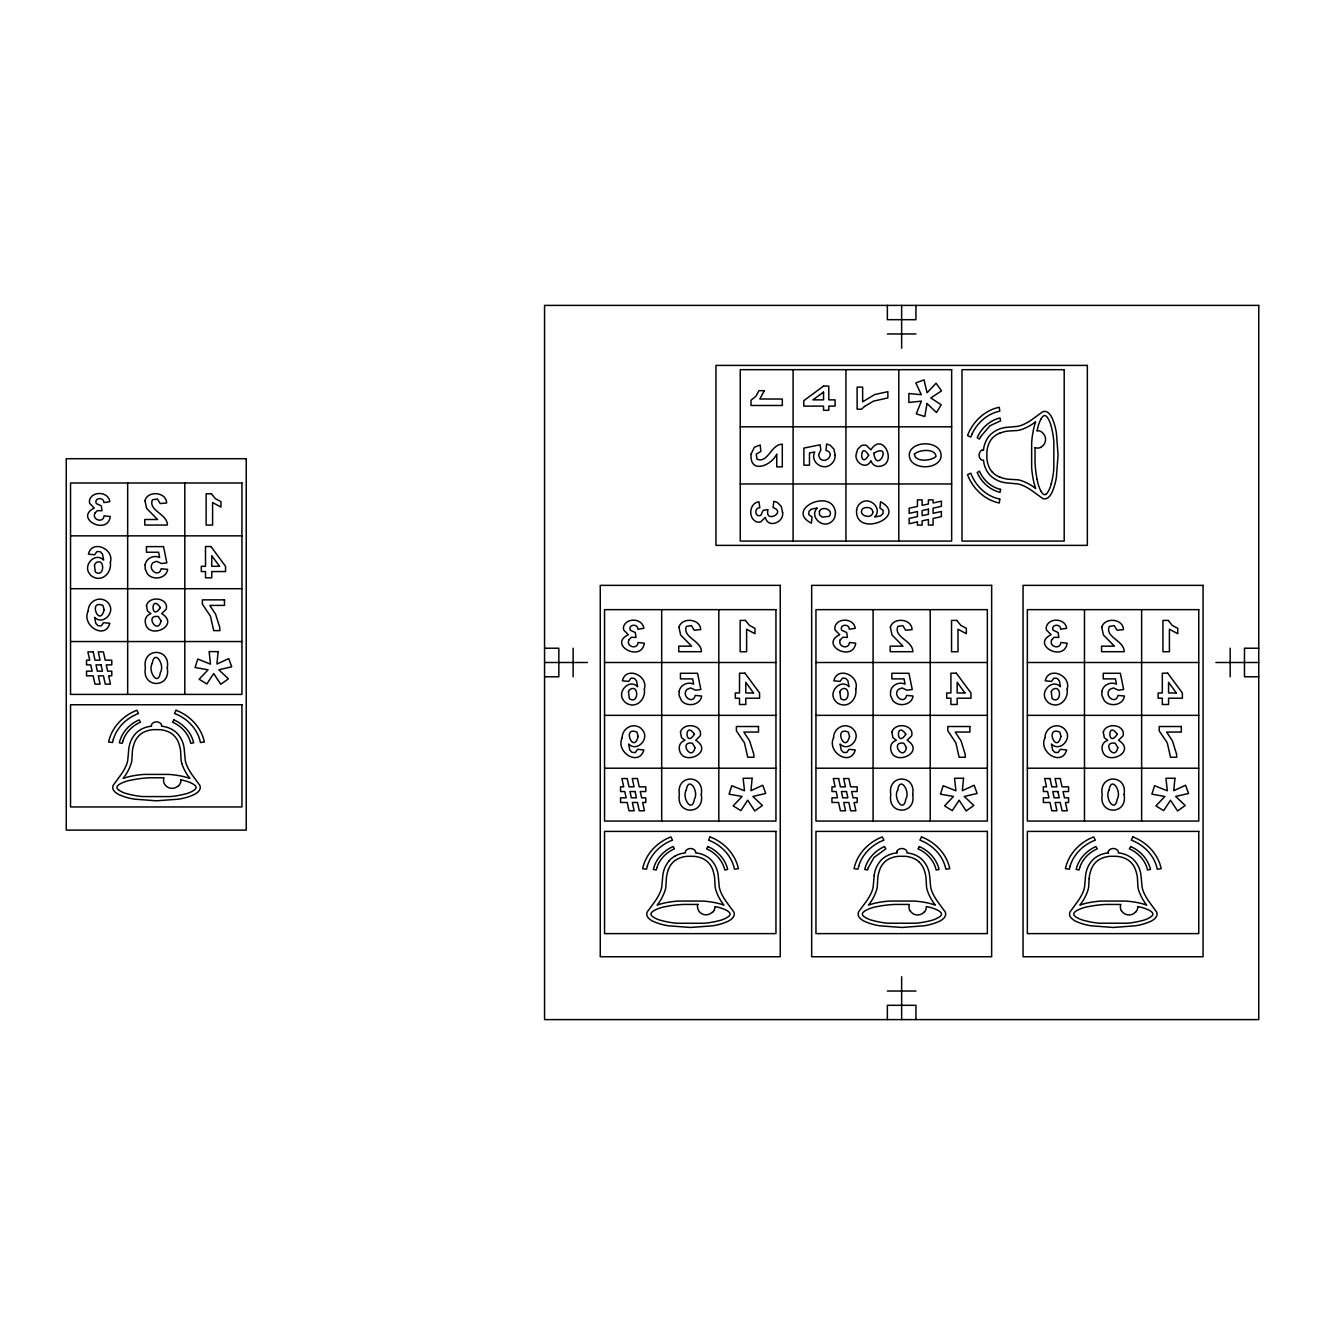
<?xml version="1.0" encoding="UTF-8"?>
<svg xmlns="http://www.w3.org/2000/svg" width="1325" height="1325" viewBox="0 0 1325 1325"><rect width="100%" height="100%" fill="white"/><g stroke="black" fill="none" stroke-linecap="round" stroke-linejoin="round"><path stroke-width="1.5" d="M1035.057 447.618L1035.04 462.011A113.685 113.685 0 0 0 1037.111 479.484M874.202 875.56L873.274 885.663A16.596 16.596 0 0 1 872.645 889.174A29.63 29.63 0 0 1 870.674 894.143A57.803 57.803 0 0 1 866.285 901.464L859.743 910.242M859.229 910.871L858.55 912.08A5.333 5.333 0 0 0 858.55 916.088L859.677 917.844A15.751 15.751 0 0 0 865.059 921.587A58.482 58.482 0 0 0 879.916 925.827L901.911 927.467L923.889 925.794A58.482 58.482 0 0 0 938.746 921.587A15.751 15.751 0 0 0 944.162 917.861L945.272 916.088A5.333 5.333 0 0 0 945.272 912.08L937.52 901.464A57.803 57.803 0 0 1 933.131 894.143A29.63 29.63 0 0 1 931.177 889.174A16.596 16.596 0 0 1 930.548 885.663L929.62 875.56A27.013 27.013 0 0 0 923.575 861.151A20.09 20.09 0 0 0 917.397 856.132A24.893 24.893 0 0 0 906.963 852.903A5.002 5.002 0 0 0 906.88 851.478A1.838 1.838 0 0 0 906.532 850.716L906.466 850.617A4.902 4.902 0 0 0 904.66 849.192A5.333 5.333 0 0 0 901.911 848.547A5.333 5.333 0 0 0 899.145 849.192A4.902 4.902 0 0 0 897.34 850.617A1.838 1.838 0 0 0 896.926 851.478M1006.155 427.428L1016.258 426.484A16.596 16.596 0 0 0 1019.77 425.855A29.63 29.63 0 0 0 1024.738 423.901A57.803 57.803 0 0 0 1032.059 419.512L1042.676 411.777A5.333 5.333 0 0 1 1046.684 411.76L1048.439 412.887A15.751 15.751 0 0 1 1052.199 418.286A58.482 58.482 0 0 1 1056.423 433.142L1058.062 455.121L1056.389 477.116A58.482 58.482 0 0 1 1052.182 491.973A15.751 15.751 0 0 1 1048.456 497.372L1046.684 498.482A5.333 5.333 0 0 1 1042.676 498.498L1032.059 490.747A57.803 57.803 0 0 0 1024.738 486.358A29.63 29.63 0 0 0 1019.77 484.403A16.596 16.596 0 0 0 1016.258 483.774L1006.155 482.83A27.013 27.013 0 0 1 991.746 476.801A20.09 20.09 0 0 1 986.727 470.607A24.893 24.893 0 0 1 983.498 460.172A5.002 5.002 0 0 1 982.073 460.106A1.838 1.838 0 0 1 981.312 459.758L981.212 459.692A4.902 4.902 0 0 1 979.788 457.887A5.333 5.333 0 0 1 979.142 455.138A5.333 5.333 0 0 1 979.788 452.372A4.902 4.902 0 0 1 981.212 450.566L981.312 450.5A1.838 1.838 0 0 1 982.073 450.152M887.369 333.966L915.939 333.966M740.244 426.816L951.648 426.816M740.244 483.956L951.648 483.956M70.54 535.847L241.945 535.847M70.54 588.697L241.945 588.697M70.54 641.548L241.945 641.548M544.558 648.223L558.835 648.223L558.835 676.777L544.558 676.777M1258.75 648.223L1244.473 648.223L1244.473 676.777L1258.75 676.777M544.558 662.5L587.406 662.5M604.548 662.5L775.953 662.5M815.952 662.5L987.357 662.5M1027.355 662.5L1198.761 662.5M1215.903 662.5L1258.75 662.5M604.548 715.351L775.953 715.351M815.952 715.351L987.357 715.351M1027.355 715.351L1198.761 715.351M604.548 768.202L775.953 768.202M815.952 768.202L987.357 768.202M1027.355 768.202L1198.761 768.202M887.369 991.034L915.939 991.034M698.027 904.462L683.617 904.428A113.685 113.685 0 0 0 666.144 906.515A38.094 38.094 0 0 0 654.616 910.242A12.207 12.207 0 0 0 652.115 911.997A4.671 4.671 0 0 0 651.237 913.041A2.153 2.153 0 0 0 651.353 915.31A5.896 5.896 0 0 0 652.96 916.85A26.815 26.815 0 0 0 661.904 920.643A90.199 90.199 0 0 0 676.86 923.26L704.155 923.26A90.199 90.199 0 0 0 719.111 920.66A26.815 26.815 0 0 0 728.071 916.867A5.896 5.896 0 0 0 729.661 915.293A2.153 2.153 0 0 0 729.777 913.041A4.671 4.671 0 0 0 728.899 911.997A12.207 12.207 0 0 0 726.382 910.258A38.094 38.094 0 0 0 714.854 906.598A6.078 6.078 0 0 1 714.357 909.828M1230.18 648.223L1230.18 676.777M1141.62 609.649L1141.62 821.053M1084.479 609.649L1084.479 821.053M930.216 609.649L930.216 821.053M915.939 305.396L915.939 319.689L887.369 319.689L887.369 305.396M915.939 1019.604L915.939 1005.311L887.369 1005.311L887.369 1019.604M901.646 305.396L901.646 348.26M901.646 976.74L901.646 1019.604M898.797 369.675L898.797 541.08M873.092 609.649L873.092 821.053M845.946 369.675L845.946 541.08M793.095 369.675L793.095 541.08M718.812 609.649L718.812 821.053M661.688 609.649L661.688 821.053M573.129 648.223L573.129 676.777M184.804 482.996L184.804 694.399M127.664 482.996L127.664 694.399M118.935 790.197A5.896 5.896 0 0 1 117.329 788.64A2.153 2.153 0 0 1 117.329 786.189A4.836 4.836 0 0 1 118.107 785.344A12.207 12.207 0 0 1 120.608 783.605A38.094 38.094 0 0 1 132.152 779.945A113.685 113.685 0 0 1 149.609 777.775L164.002 777.808A7.486 7.486 0 0 0 164.499 784.019A8.811 8.811 0 0 0 178.378 785.775M118.935 790.213A26.815 26.815 0 0 0 127.896 793.99A89.504 89.504 0 0 0 142.338 796.557L170.147 796.607A90.199 90.199 0 0 0 185.103 794.006A26.815 26.815 0 0 0 194.046 790.213A5.896 5.896 0 0 0 195.653 788.64A2.153 2.153 0 0 0 195.769 786.388A4.671 4.671 0 0 0 194.891 785.344A12.207 12.207 0 0 0 192.373 783.605A38.094 38.094 0 0 0 180.846 779.945M171.985 729.446A24.893 24.893 0 0 0 161.534 726.233A5.002 5.002 0 0 0 161.468 724.825A1.838 1.838 0 0 0 161.12 724.063A4.902 4.902 0 0 0 159.248 722.539A5.333 5.333 0 0 0 156.499 721.893A5.333 5.333 0 0 0 153.733 722.539A4.902 4.902 0 0 0 151.928 723.963A1.838 1.838 0 0 0 151.514 724.825A5.002 5.002 0 0 0 151.447 726.216M171.968 729.479A20.09 20.09 0 0 1 178.196 734.464A27.013 27.013 0 0 1 184.225 748.907L185.136 759.01A16.596 16.596 0 0 0 185.765 762.521A29.63 29.63 0 0 0 187.719 767.49A57.803 57.803 0 0 0 192.108 774.81L199.86 785.427A5.333 5.333 0 0 1 199.86 789.435L198.733 791.191A15.751 15.751 0 0 1 193.334 794.934A58.482 58.482 0 0 1 178.478 799.174L156.499 800.813L134.504 799.141A58.482 58.482 0 0 1 119.647 794.934A15.751 15.751 0 0 1 114.248 791.207L113.138 789.435A5.333 5.333 0 0 1 113.138 785.427L120.873 774.81A57.803 57.803 0 0 0 125.262 767.49A29.63 29.63 0 0 0 127.233 762.521A16.596 16.596 0 0 0 127.863 759.01L128.79 748.907A27.013 27.013 0 0 1 134.819 734.497A20.09 20.09 0 0 1 141.013 729.479M181.873 763.647A47.369 47.369 0 0 0 189.906 778.421A66.051 66.051 0 0 0 178.279 775.539A67.873 67.873 0 0 0 173.691 774.877A61.447 61.447 0 0 0 168.424 774.413L144.558 774.413A61.447 61.447 0 0 0 139.307 774.877A67.873 67.873 0 0 0 134.703 775.539A66.051 66.051 0 0 0 123.092 778.438A47.369 47.369 0 0 0 131.109 763.647A17.722 17.722 0 0 0 131.97 758.314L132.334 752.037A23.85 23.85 0 0 1 132.997 747.532A48.064 48.064 0 0 1 134.405 742.828A19.627 19.627 0 0 1 139.489 735.143A17.391 17.391 0 0 1 143.845 732.145A27.51 27.51 0 0 1 148.152 730.572A23.502 23.502 0 0 1 153.7 729.644L159.282 729.644A23.502 23.502 0 0 1 164.847 730.555A28.156 28.156 0 0 1 168.523 731.864A17.391 17.391 0 0 1 173.509 735.127A19.627 19.627 0 0 1 178.61 742.812A48.064 48.064 0 0 1 180.001 747.532A23.85 23.85 0 0 1 180.647 752.037L181.012 758.314A17.722 17.722 0 0 0 181.889 763.647M140.997 729.446A24.893 24.893 0 0 1 151.447 726.233M178.461 785.874A9.258 9.258 0 0 0 180.349 783.174A6.078 6.078 0 0 0 180.863 779.862M1041.218 447.038A8.795 8.795 0 0 0 1042.775 432.993A9.325 9.325 0 0 0 1040.423 431.271A6.078 6.078 0 0 0 1037.111 430.774M1037.193 430.774A38.094 38.094 0 0 1 1040.837 419.23M982.073 450.285A5.002 5.002 0 0 1 983.481 450.218M1006.155 427.395A27.013 27.013 0 0 0 991.746 433.457A20.09 20.09 0 0 0 986.727 439.652A24.893 24.893 0 0 0 983.498 450.086M1051.238 483.724A26.815 26.815 0 0 1 1047.462 492.685A5.896 5.896 0 0 1 1045.905 494.291M1051.255 483.724A89.504 89.504 0 0 0 1053.806 469.282L1053.855 441.473A90.199 90.199 0 0 0 1051.255 426.517A26.815 26.815 0 0 0 1047.462 417.574A5.896 5.896 0 0 0 1045.905 415.967A2.153 2.153 0 0 0 1043.438 415.967A4.671 4.671 0 0 0 1042.593 416.746A12.207 12.207 0 0 0 1040.854 419.247M1045.905 494.291A2.153 2.153 0 0 1 1043.636 494.407A4.671 4.671 0 0 1 1042.593 493.513A12.207 12.207 0 0 1 1040.854 491.012M1040.837 491.028A38.094 38.094 0 0 1 1037.193 479.484M1041.268 447.121A7.486 7.486 0 0 1 1035.057 447.635M1000.06 433.01A19.627 19.627 0 0 0 992.392 438.128A17.391 17.391 0 0 0 989.129 443.097A28.156 28.156 0 0 0 987.821 446.773A23.502 23.502 0 0 0 986.893 452.338L986.893 457.92A23.502 23.502 0 0 0 987.804 463.485A27.51 27.51 0 0 0 989.113 467.162A17.391 17.391 0 0 0 992.375 472.147M1000.077 433.043A48.064 48.064 0 0 1 1004.781 431.635A23.85 23.85 0 0 1 1009.286 430.973L1015.563 430.608A17.722 17.722 0 0 0 1020.896 429.731A47.369 47.369 0 0 0 1035.67 421.714A66.051 66.051 0 0 0 1032.788 433.341A67.873 67.873 0 0 0 1032.125 437.929A61.447 61.447 0 0 0 1031.662 443.196L1031.662 467.062A61.447 61.447 0 0 0 1032.125 472.329A67.873 67.873 0 0 0 1032.788 476.917A66.051 66.051 0 0 0 1035.686 488.527A47.369 47.369 0 0 0 1020.896 480.511A17.722 17.722 0 0 0 1015.563 479.65L1009.286 479.286A23.85 23.85 0 0 1 1004.781 478.623A48.064 48.064 0 0 1 1000.077 477.215M1000.06 477.248A19.627 19.627 0 0 1 992.392 472.131M668.396 869.465A19.627 19.627 0 0 1 673.514 861.797A17.391 17.391 0 0 1 678.483 858.534A28.156 28.156 0 0 1 682.16 857.209A23.502 23.502 0 0 1 687.725 856.298L693.29 856.298A23.502 23.502 0 0 1 698.855 857.209A28.156 28.156 0 0 1 702.532 858.517A17.391 17.391 0 0 1 707.533 861.78A19.627 19.627 0 0 1 712.618 869.465A48.064 48.064 0 0 1 714.009 874.185A23.85 23.85 0 0 1 714.655 878.69L715.036 884.968A17.722 17.722 0 0 0 715.914 890.301A47.369 47.369 0 0 0 723.914 905.074A66.051 66.051 0 0 0 712.303 902.192A67.873 67.873 0 0 0 707.699 901.53A61.447 61.447 0 0 0 702.432 901.066L678.582 901.066A61.447 61.447 0 0 0 673.315 901.53A67.873 67.873 0 0 0 668.711 902.192A66.051 66.051 0 0 0 657.117 905.091A47.369 47.369 0 0 0 665.133 890.301A17.722 17.722 0 0 0 665.978 884.968L666.359 878.69A23.85 23.85 0 0 1 667.005 874.185A48.064 48.064 0 0 1 668.413 869.482M675.005 856.099A24.893 24.893 0 0 1 685.456 852.903A5.002 5.002 0 0 1 685.538 851.478A1.838 1.838 0 0 1 685.886 850.716L685.952 850.617A4.902 4.902 0 0 1 687.758 849.192A5.333 5.333 0 0 1 690.507 848.547A5.333 5.333 0 0 1 693.273 849.192A4.902 4.902 0 0 1 695.062 850.617L695.128 850.716A1.838 1.838 0 0 1 695.476 851.478A5.002 5.002 0 0 1 695.559 852.869A24.893 24.893 0 0 1 706.01 856.099A20.09 20.09 0 0 1 712.204 861.117A27.013 27.013 0 0 1 718.233 875.56L719.144 885.663A16.596 16.596 0 0 0 719.773 889.174A29.63 29.63 0 0 0 721.727 894.143A57.803 57.803 0 0 0 726.117 901.464L733.868 912.08A5.333 5.333 0 0 1 733.868 916.088L732.742 917.844A15.751 15.751 0 0 1 727.359 921.587A58.482 58.482 0 0 1 712.502 925.827L690.507 927.467L668.512 925.794A58.482 58.482 0 0 1 653.672 921.587A15.751 15.751 0 0 1 648.256 917.861L647.147 916.088A5.333 5.333 0 0 1 647.147 912.08L654.898 901.464A57.803 57.803 0 0 0 659.287 894.143A29.63 29.63 0 0 0 661.241 889.174A16.596 16.596 0 0 0 661.871 885.663L662.798 875.56A27.013 27.013 0 0 1 668.843 861.151M668.81 861.117A20.09 20.09 0 0 1 675.021 856.132M712.138 912.213A8.53 8.53 0 0 1 697.662 904.379M714.357 909.828A9.258 9.258 0 0 1 712.486 912.528M874.169 875.56A27.013 27.013 0 0 1 880.247 861.151A20.09 20.09 0 0 1 886.425 856.132A24.893 24.893 0 0 1 896.859 852.903M896.992 852.869A5.002 5.002 0 0 1 897.075 851.478M924.038 912.18A8.795 8.795 0 0 1 910.01 910.623M909.927 910.673A7.486 7.486 0 0 1 909.397 904.462L895.021 904.428A113.685 113.685 0 0 0 877.548 906.515A38.094 38.094 0 0 0 866.02 910.242A12.207 12.207 0 0 0 863.519 911.997A4.671 4.671 0 0 0 862.625 913.041A2.153 2.153 0 0 0 862.757 915.31A5.896 5.896 0 0 0 864.364 916.85A26.815 26.815 0 0 0 873.308 920.643A89.504 89.504 0 0 0 887.75 923.21L916.055 923.21A89.504 89.504 0 0 0 930.514 920.66A26.815 26.815 0 0 0 939.475 916.867A5.896 5.896 0 0 0 941.065 915.293A2.153 2.153 0 0 0 941.181 913.041A4.671 4.671 0 0 0 940.303 911.997A12.207 12.207 0 0 0 937.785 910.258A38.094 38.094 0 0 0 926.258 906.598A6.078 6.078 0 0 1 925.761 909.828A9.325 9.325 0 0 1 924.138 912.262M918.921 861.78A17.391 17.391 0 0 0 913.935 858.534A28.156 28.156 0 0 0 910.258 857.209A23.502 23.502 0 0 0 904.693 856.298L899.128 856.298A23.502 23.502 0 0 0 893.563 857.209A27.51 27.51 0 0 0 889.257 858.799A17.391 17.391 0 0 0 884.885 861.78A19.627 19.627 0 0 0 879.8 869.465A48.064 48.064 0 0 0 878.409 874.185A23.85 23.85 0 0 0 877.763 878.69L877.382 884.968A17.722 17.722 0 0 1 876.504 890.301A47.369 47.369 0 0 1 868.504 905.074A66.051 66.051 0 0 1 880.115 902.192A67.873 67.873 0 0 1 884.719 901.53A61.447 61.447 0 0 1 889.986 901.066L913.836 901.066A61.447 61.447 0 0 1 919.103 901.53A67.873 67.873 0 0 1 923.691 902.192A66.051 66.051 0 0 1 935.301 905.091A47.369 47.369 0 0 1 927.285 890.301A17.722 17.722 0 0 1 926.44 884.968L926.059 878.69A23.85 23.85 0 0 0 925.413 874.185A48.064 48.064 0 0 0 924.005 869.482A19.627 19.627 0 0 0 918.904 861.797M1135.442 912.18A8.795 8.795 0 0 1 1121.414 910.623M1121.314 910.673A7.486 7.486 0 0 1 1120.801 904.462L1106.425 904.428A113.685 113.685 0 0 0 1088.951 906.515A38.094 38.094 0 0 0 1077.424 910.242A12.207 12.207 0 0 0 1074.906 911.997A4.836 4.836 0 0 0 1074.161 912.842A2.153 2.153 0 0 0 1074.144 915.31A5.896 5.896 0 0 0 1075.751 916.85A26.815 26.815 0 0 0 1084.711 920.643A89.504 89.504 0 0 0 1099.154 923.21L1127.459 923.21A89.504 89.504 0 0 0 1141.918 920.66A26.815 26.815 0 0 0 1150.862 916.867A5.896 5.896 0 0 0 1152.468 915.293A2.153 2.153 0 0 0 1152.584 913.041A4.671 4.671 0 0 0 1151.707 911.997A12.207 12.207 0 0 0 1149.189 910.258A38.094 38.094 0 0 0 1137.662 906.598A6.078 6.078 0 0 1 1137.165 909.828A9.325 9.325 0 0 1 1135.525 912.262M1108.396 852.869A5.002 5.002 0 0 1 1108.462 851.478M1108.263 852.903A24.893 24.893 0 0 0 1097.812 856.099A20.09 20.09 0 0 0 1091.618 861.117A27.013 27.013 0 0 0 1085.572 875.56L1084.678 885.663A16.596 16.596 0 0 1 1084.049 889.174A29.63 29.63 0 0 1 1082.078 894.143A57.803 57.803 0 0 1 1077.689 901.464L1069.954 912.08A5.333 5.333 0 0 0 1069.954 916.088L1071.08 917.844A15.751 15.751 0 0 0 1076.463 921.587A58.482 58.482 0 0 0 1091.32 925.827L1113.315 927.467L1135.293 925.794A58.482 58.482 0 0 0 1150.15 921.587A15.751 15.751 0 0 0 1155.549 917.861L1156.675 916.088A5.333 5.333 0 0 0 1156.675 912.08L1148.924 901.464A57.803 57.803 0 0 1 1144.535 894.143A29.63 29.63 0 0 1 1142.581 889.174A16.596 16.596 0 0 1 1141.951 885.663L1141.007 875.56A27.013 27.013 0 0 0 1134.978 861.151A20.09 20.09 0 0 0 1128.784 856.132A24.893 24.893 0 0 0 1118.366 852.903A5.002 5.002 0 0 0 1118.283 851.478A1.838 1.838 0 0 0 1117.936 850.716A4.902 4.902 0 0 0 1116.064 849.192A5.333 5.333 0 0 0 1113.315 848.547A5.333 5.333 0 0 0 1110.549 849.192A4.902 4.902 0 0 0 1108.743 850.617A1.838 1.838 0 0 0 1108.329 851.478M152.292 663.328C147.373 670.997 158.122 687.261 160.358 672.587C165.261 664.902 154.512 648.637 152.292 663.328M686.3 789.982C681.381 797.65 692.147 813.914 694.366 799.24C699.285 791.555 688.536 775.291 686.3 789.982M897.704 789.982C892.785 797.65 903.534 813.914 905.77 799.24C910.689 791.555 899.94 775.291 897.704 789.982M1109.108 789.982C1104.189 797.65 1114.938 813.914 1117.174 799.24C1122.076 791.555 1111.327 775.291 1109.108 789.982M167.265 667.899C171.124 688.503 141.642 688.752 145.386 667.949C141.659 647.312 170.925 647.196 167.265 667.899M701.273 794.553C705.148 815.173 675.651 815.405 679.394 794.619C675.667 773.966 704.933 773.85 701.273 794.553M912.677 794.553C916.536 815.173 887.054 815.405 890.798 794.619C887.071 773.966 916.337 773.85 912.677 794.553M1124.08 794.553C1127.939 815.173 1098.458 815.405 1102.201 794.619C1098.475 773.966 1127.741 773.85 1124.08 794.553M1089.15 878.69L1088.786 884.968A17.722 17.722 0 0 1 1087.908 890.301A47.369 47.369 0 0 1 1079.908 905.074A66.051 66.051 0 0 1 1091.518 902.192A67.873 67.873 0 0 1 1096.123 901.53A61.447 61.447 0 0 1 1101.373 901.066L1125.24 901.066A61.447 61.447 0 0 1 1130.507 901.53A67.873 67.873 0 0 1 1135.094 902.192A66.051 66.051 0 0 1 1146.705 905.091A47.369 47.369 0 0 1 1138.688 890.301A17.722 17.722 0 0 1 1137.827 884.968L1137.463 878.69A23.85 23.85 0 0 0 1136.817 874.185A48.064 48.064 0 0 0 1135.409 869.482A19.627 19.627 0 0 0 1130.308 861.797A17.391 17.391 0 0 0 1125.339 858.534A28.156 28.156 0 0 0 1121.662 857.209A23.502 23.502 0 0 0 1116.097 856.298L1110.516 856.298A23.502 23.502 0 0 0 1104.967 857.209A27.51 27.51 0 0 0 1100.661 858.799A17.391 17.391 0 0 0 1096.288 861.78A19.627 19.627 0 0 0 1091.187 869.465A48.064 48.064 0 0 0 1089.812 874.185A23.85 23.85 0 0 0 1089.15 878.69M88.179 611.04C81.123 625.516 105.139 640.389 109.826 623.297L103.582 622.667L101.263 625.913L97.984 625.698L95.797 623.346L94.638 617.367C102.853 625.781 115.656 612.432 108.766 603.67A10.136 10.136 0 0 0 103.963 599.927C96.46 596.846 88.063 603.024 88.179 611.04M110.323 562.529C111.863 571.572 103.681 581.327 94.307 577.501A10.037 10.037 0 0 1 89.52 573.758C82.614 565.013 95.45 551.614 103.632 560.077L102.489 554.082L100.269 551.713L96.99 551.515L94.688 554.777L88.427 554.148C91.773 539.093 114.662 548.732 110.323 562.529M622.187 737.694C615.131 752.169 639.163 767.043 643.851 749.95L637.59 749.321L635.271 752.567L631.992 752.352L629.806 750L628.646 744.021C636.861 752.451 649.681 739.085 642.774 730.323A10.136 10.136 0 0 0 637.987 726.58C630.468 723.5 622.071 729.678 622.187 737.694M644.331 689.182C645.888 698.225 637.689 707.981 628.315 704.155A10.037 10.037 0 0 1 623.528 700.412C616.622 691.667 629.474 678.267 637.64 686.731L636.497 680.735L634.277 678.383L630.998 678.168L628.696 681.431L622.435 680.802C625.781 665.746 648.67 675.386 644.331 689.182M833.591 737.694C826.535 752.169 850.551 767.043 855.254 749.95L848.994 749.321L846.675 752.567L843.396 752.352L841.209 750L840.05 744.021C848.265 752.451 861.084 739.085 854.178 730.323A10.136 10.136 0 0 0 849.375 726.58C841.872 723.5 833.475 729.678 833.591 737.694M855.735 689.182C857.292 698.225 849.093 707.981 839.719 704.155A10.037 10.037 0 0 1 834.932 700.412C828.026 691.667 840.878 678.267 849.043 686.731L847.901 680.735L845.681 678.383L842.402 678.168L840.1 681.431L833.839 680.802C837.185 665.746 860.074 675.386 855.735 689.182M1044.994 737.694C1037.939 752.169 1061.954 767.043 1066.642 749.95L1060.398 749.321L1058.079 752.567L1054.799 752.352L1052.613 750L1051.454 744.021C1059.669 752.451 1072.472 739.085 1065.582 730.323A10.136 10.136 0 0 0 1060.778 726.58C1053.276 723.5 1044.878 729.678 1044.994 737.694M1067.138 689.182C1068.679 698.225 1060.497 707.981 1051.122 704.155A10.037 10.037 0 0 1 1046.336 700.412C1039.429 691.667 1052.265 678.267 1060.447 686.731L1059.304 680.735L1057.085 678.383L1053.806 678.168L1051.503 681.431L1045.243 680.802C1048.588 665.746 1071.478 675.386 1067.138 689.182M751.126 453.995C749.304 474.333 771.15 466.118 776.748 454.044L776.748 466.864L782.297 466.864L782.297 444.223C771.216 444.057 767.987 463.618 757.022 459.228L756.227 454.193L760.815 451.411L760.219 444.985L754.389 447.221L751.126 453.995M856.53 452.935C853.068 461.878 866.451 470.955 870.873 460.686L872.148 463.154A7.619 7.619 0 0 0 878.525 466.417C898.648 465.439 883.245 430.194 870.873 449.887L866.384 445.382A7.569 7.569 0 0 0 861.25 445.763L857.673 449.192L856.53 452.935M782.595 512.394C784.284 522.481 767.788 528.907 765.303 517.346L760.699 521.884A6.542 6.542 0 0 1 756.012 521.603C747.896 517.628 749.437 502.887 758.91 501.794L759.838 507.757C753.892 507.591 754.902 517.893 760.782 515.359L763.134 510.324L768.003 509.612C764.243 523.988 786.984 512.427 773.088 507.574L773.8 501.314L777.361 502.44L781.237 506.415L782.595 512.394M835.479 512.99L834.75 517.313A10.037 10.037 0 0 1 831.007 522.116C822.262 529.006 808.863 516.17 817.326 508.005L811.331 509.131L808.979 511.351L808.763 514.63L812.026 516.949L811.397 523.193C783.853 509.065 833.392 486.805 835.479 512.99M856.629 509.694C854.145 538.596 909.48 517.131 880.545 501.794L879.916 508.038L883.162 510.357L882.947 513.636L880.595 515.839L874.616 516.982C883.046 508.767 869.68 495.964 860.919 502.854A10.136 10.136 0 0 0 857.176 507.657L856.629 509.694M145.137 564.715L145.104 568.789L147.373 573.791A10.55 10.55 0 0 0 153.733 577.65C159.58 579.042 166.933 575.895 167.629 569.369L161.186 568.756C159 578.412 146.76 569.203 152.988 562.727L156.615 561.287L161.6 563.556L166.834 562.86L163.538 546.629L146.446 546.629L146.446 552.227L158.636 552.227L159.646 557.527C153.915 554.628 146.114 558.256 145.137 564.715M679.145 691.385L679.112 695.443L681.381 700.445A10.55 10.55 0 0 0 687.741 704.32C693.588 705.695 700.942 702.548 701.637 696.023L695.194 695.41C693.008 705.066 680.768 695.857 686.996 689.381L690.623 687.94L695.608 690.209L700.859 689.513L697.546 673.282L680.454 673.282L680.454 678.88L692.644 678.88L693.654 684.18C687.94 681.282 680.122 684.909 679.145 691.385M890.549 691.385L890.516 695.443L892.785 700.445A10.55 10.55 0 0 0 899.145 704.32C904.992 705.695 912.345 702.548 913.041 696.023L906.598 695.41C904.412 705.066 892.172 695.857 898.4 689.381L902.027 687.94L907.012 690.209L912.262 689.513L908.95 673.282L891.858 673.282L891.858 678.88L904.048 678.88L905.058 684.18C899.327 681.282 891.526 684.909 890.549 691.385M1101.953 691.385L1101.92 695.443L1104.189 700.445A10.55 10.55 0 0 0 1110.549 704.32C1116.395 705.695 1123.749 702.548 1124.445 696.023L1118.002 695.41C1115.816 705.066 1103.576 695.857 1109.803 689.381L1113.431 687.94L1118.416 690.209L1123.65 689.513L1120.354 673.282L1103.261 673.282L1103.261 678.88L1115.451 678.88L1116.462 684.18C1110.731 681.282 1102.93 684.909 1101.953 691.385M909.48 452.984C906.698 469.53 937.007 471.269 940.916 457.622C943.665 440.977 913.438 439.353 909.48 452.984M835.164 455.121L834.916 457.887A10.55 10.55 0 0 1 831.04 464.263C823.14 471.485 809.558 461.729 814.776 451.974L809.476 452.984L809.476 465.174L803.878 465.174L803.878 448.098L820.109 444.786L820.821 450.02L818.535 455.005L819.976 458.632C826.452 464.86 835.661 452.62 826.005 450.434L826.618 444.007L830.129 445.167L833.872 449.092L835.164 455.121M218.128 651.618L216.919 664.057L228.745 658.575L231.726 666.806L218.84 669.804L228.397 678.831L220.762 684.296L213.673 673.547L206.849 683.965L199.114 679.245L208.075 669.804L195.073 667.502L197.756 659.038L210.493 664.14L209.135 651.618L218.128 651.618M752.136 778.272L750.927 790.71L762.753 785.228L765.734 793.46L752.848 796.457L762.405 805.484L754.77 810.95L747.697 800.201L740.874 810.618L733.139 805.898L742.083 796.457L729.098 794.172L731.764 785.708L744.517 790.793L743.143 778.272L752.136 778.272M963.54 778.272L962.331 790.71L974.157 785.228L977.138 793.46L964.252 796.457L973.809 805.484L966.173 810.95L959.101 800.201L952.278 810.618L944.543 805.898L953.487 796.457L940.485 794.172L943.168 785.708L955.905 790.793L954.547 778.272L963.54 778.272M1174.944 778.272L1173.735 790.71L1185.56 785.228L1188.542 793.46L1175.656 796.457L1185.213 805.484L1177.577 810.95L1170.505 800.201L1163.665 810.618L1155.93 805.898L1164.89 796.457L1151.889 794.172L1154.572 785.708L1167.308 790.793L1165.95 778.272L1174.944 778.272M146.462 605.508L147.506 611.04L150.934 613.624L148.466 614.899A7.619 7.619 0 0 0 145.203 621.276C146.197 641.399 181.426 625.996 161.749 613.624L166.238 609.136A7.569 7.569 0 0 0 165.873 603.985C162.13 596.896 148.648 597.376 146.462 605.508M680.47 732.162L681.53 737.694L684.942 740.277L682.474 741.553A7.619 7.619 0 0 0 679.228 747.929C680.205 768.053 715.45 752.65 695.757 740.277L700.246 735.789A7.569 7.569 0 0 0 699.882 730.655C696.138 723.549 682.657 724.03 680.47 732.162M891.874 732.162L892.918 737.694L896.346 740.277L893.878 741.553A7.619 7.619 0 0 0 890.632 747.929C891.609 768.053 926.854 752.65 907.161 740.277L911.65 735.789A7.569 7.569 0 0 0 911.285 730.655C907.542 723.549 894.06 724.03 891.874 732.162M1103.278 732.162L1104.321 737.694L1107.75 740.277L1105.282 741.553A7.619 7.619 0 0 0 1102.036 747.929C1103.013 768.053 1138.241 752.65 1118.565 740.277L1123.053 735.789A7.569 7.569 0 0 0 1122.689 730.655C1118.946 723.549 1105.464 724.03 1103.278 732.162M144.938 500.651L146.628 508.386L157.592 519.499L144.756 519.499L144.756 525.048L167.397 525.048C167.579 513.967 148.002 510.738 152.408 499.773L157.427 498.978L160.209 503.566L166.652 502.97C166.437 491.807 147.638 490.3 144.938 500.651M678.947 627.305L680.636 635.039L691.6 646.153L678.764 646.153L678.764 651.701L701.422 651.701C701.588 640.621 682.011 637.391 686.416 626.427L691.435 625.632L694.217 630.22L700.66 629.623C700.445 618.46 681.646 616.953 678.947 627.305M890.35 627.305L892.04 635.039L903.004 646.153L890.168 646.153L890.168 651.701L912.826 651.701C912.991 640.621 893.414 637.391 897.82 626.427L902.838 625.632L905.621 630.22L912.064 629.623C911.848 618.46 893.05 616.953 890.35 627.305M1101.754 627.305L1103.443 635.039L1114.408 646.153L1101.572 646.153L1101.572 651.701L1124.213 651.701C1124.395 640.621 1104.818 637.391 1109.224 626.427L1114.242 625.632L1117.025 630.22L1123.467 629.623C1123.252 618.46 1104.454 616.953 1101.754 627.305M94.456 565.079L95.317 571.969C104.923 578.71 105.222 556.02 95.417 563.257L94.456 565.079M104.128 609.748C99.474 628.298 87.566 598.95 102.953 605.459L104.128 609.748M628.464 691.733L629.342 698.623C638.948 705.364 639.246 682.673 629.425 689.911L628.464 691.733M638.153 736.402C633.483 754.968 621.591 725.603 636.961 732.112L638.153 736.402M839.868 691.733L840.746 698.623C850.335 705.364 850.633 682.673 840.828 689.911L839.868 691.733M849.54 736.402C844.886 754.968 832.994 725.603 848.364 732.112L849.54 736.402M1051.272 691.733L1052.133 698.623C1061.739 705.364 1062.037 682.673 1052.232 689.911L1051.272 691.733M1060.944 736.402C1056.29 754.968 1044.382 725.603 1059.768 732.112L1060.944 736.402M999.795 499.078L999.282 503.003C984.641 500.005 972.749 488.494 967.532 474.731L970.761 473.158C975.432 485.811 986.347 496.428 999.795 499.078M868.637 455.22C859.445 470.888 859.412 439.652 868.637 455.22M161.004 620.961C157.841 635.652 144.011 614.27 158.387 616.556L161.004 620.961M695.012 747.615C691.865 762.306 678.019 740.923 692.395 743.209L695.012 747.615M914.399 454.193C914.995 462.557 931.624 460.984 935.98 456.413C935.417 448.032 918.755 449.622 914.399 454.193M906.416 747.615C903.253 762.306 889.423 740.923 903.799 743.209L906.416 747.615M1117.82 747.615C1114.656 762.306 1100.827 740.923 1115.203 743.209L1117.82 747.615M94.853 513.189C91.756 520.046 103.499 523.458 104.046 515.839L110.306 516.535C107.424 536.194 73.653 518.207 94.274 508.055L89.736 503.45A6.542 6.542 0 0 1 90.017 498.763C93.992 490.631 108.733 492.188 109.826 501.662L103.863 502.589C104.029 496.643 93.727 497.653 96.261 503.533L101.296 505.885L102.008 510.754L97.305 510.638L94.853 513.189M628.878 639.842C625.764 646.699 637.507 650.111 638.07 642.493L644.314 643.205C641.433 662.848 607.678 644.861 628.298 634.708L623.744 630.104A6.542 6.542 0 0 1 624.042 625.417C628.017 617.284 642.757 618.841 643.834 628.315L637.888 629.243C638.037 623.297 627.752 624.307 630.269 630.187L635.304 632.538L636.017 637.408L631.313 637.292L628.878 639.842M840.282 639.842C837.168 646.699 848.911 650.111 849.474 642.493L855.718 643.205C852.836 662.848 819.065 644.861 839.702 634.708L835.148 630.104A6.542 6.542 0 0 1 835.429 625.417C839.404 617.284 854.145 618.841 855.238 628.315L849.275 629.243C849.441 623.297 839.139 624.307 841.673 630.187L846.708 632.538L847.42 637.408L842.717 637.292L840.282 639.842M1051.669 639.842C1048.572 646.699 1060.315 650.111 1060.861 642.493L1067.122 643.205C1064.24 662.848 1030.469 644.861 1051.089 634.708L1046.551 630.104A6.542 6.542 0 0 1 1046.833 625.417C1050.808 617.284 1065.548 618.841 1066.642 628.315L1060.679 629.243C1060.845 623.297 1050.543 624.307 1053.077 630.187L1058.112 632.538L1058.824 637.408L1054.12 637.292L1051.669 639.842M160.408 607.595C150.768 622.419 150.371 592.954 160.408 607.595M694.416 734.249C684.777 749.072 684.379 719.608 694.416 734.249M905.82 734.249C896.18 749.072 895.783 719.608 905.82 734.249M1117.223 734.249C1107.584 749.072 1107.187 719.608 1117.223 734.249M1000.574 489.389L1000.06 492.304C989.775 489.952 981.328 482.085 977.154 472.528L979.423 471.187C983.266 479.998 991.067 487.252 1000.574 489.389M927.053 403.545L924.767 416.547L916.304 413.864L921.388 401.127L908.867 402.485L908.867 393.492L921.306 394.701L915.823 382.875L924.055 379.894L927.053 392.78L936.079 383.223L941.545 390.858L930.796 397.947L941.214 404.771L936.493 412.506L927.053 403.545M873.804 453.233C876.885 474.88 893.133 441.788 873.804 453.233M819.43 511.268L819.446 514.763L822.328 517.164L829.218 516.303C834.386 510.373 822.278 505.107 819.43 511.268M872.844 511.997C872.43 520.245 856.911 515.475 862.707 508.668C866.003 506.481 872.645 507.127 872.844 511.997M113.321 739.383L112.542 742.53L108.617 742.033C111.615 727.392 123.126 715.5 136.889 710.266L138.479 713.496C126.836 717.852 116.898 727.326 113.321 739.383M647.345 866.037L646.55 869.183L642.642 868.687C645.623 854.045 657.134 842.153 670.897 836.92L672.487 840.149C660.844 844.505 650.906 853.979 647.345 866.037M858.749 866.037L857.954 869.183L854.045 868.687C857.027 854.045 868.537 842.153 882.301 836.92L883.891 840.149C872.247 844.505 862.31 853.979 858.749 866.037M1070.136 866.037L1069.358 869.183L1065.432 868.687C1068.43 854.045 1079.941 842.153 1093.705 836.92L1095.295 840.149C1083.651 844.505 1073.714 853.979 1070.136 866.037M122.844 741.089L122.231 743.325L119.316 742.812C121.668 732.526 129.535 724.063 139.092 719.906L140.433 722.175C132.334 725.719 125.527 732.559 122.844 741.089M656.852 867.742L656.256 869.978L653.341 869.465C655.676 859.18 663.543 850.716 673.1 846.559L674.442 848.828C666.342 852.372 659.552 859.213 656.852 867.742M868.256 867.742L867.66 869.978L864.745 869.465C867.08 859.18 874.947 850.716 884.504 846.559L885.845 848.828L874.003 857.507L868.256 867.742M1079.66 867.742L1079.047 869.978L1076.132 869.465C1078.484 859.18 1086.351 850.716 1095.908 846.559L1097.249 848.828C1089.15 852.372 1082.343 859.213 1079.66 867.742M764.326 390.676L759.805 399.024L782.33 399.024L782.33 405.483L751.01 405.483L751.01 400.249L756.012 396.175L758.91 390.676L764.326 390.676M972.136 433.855L970.761 437.101L967.532 435.527C972.749 421.764 984.641 410.253 999.282 407.255L999.795 411.181C987.539 413.599 977.303 422.658 972.136 433.855M980.533 436.803L979.423 439.072L977.154 437.73C981.328 428.174 989.775 420.307 1000.06 417.955L1000.574 420.87L989.99 425.739L980.533 436.803M176.093 710.266L174.519 713.496C187.173 718.183 197.789 729.098 200.439 742.53L204.365 742.033C201.383 727.392 189.856 715.5 176.093 710.266M710.117 836.92L708.527 840.149C721.181 844.837 731.798 855.751 734.464 869.183L738.373 868.687C735.392 854.045 723.881 842.153 710.117 836.92M921.504 836.92L919.931 840.149C932.585 844.837 943.201 855.751 945.851 869.183L949.777 868.687C946.795 854.045 935.268 842.153 921.504 836.92M1132.908 836.92L1131.335 840.149C1143.988 844.837 1154.605 855.751 1157.255 869.183L1161.18 868.687C1158.199 854.045 1146.672 842.153 1132.908 836.92M173.906 719.906L172.548 722.175C181.359 726.017 188.614 733.818 190.75 743.325L193.665 742.812C191.313 732.526 183.446 724.063 173.906 719.906M707.914 846.559L706.556 848.828C715.384 852.671 722.638 860.472 724.758 869.978L727.673 869.465C725.338 859.18 717.471 850.716 707.914 846.559M919.318 846.559L917.96 848.828C926.788 852.671 934.042 860.472 936.162 869.978L939.077 869.465C936.725 859.18 928.875 850.716 919.318 846.559M1130.722 846.559L1129.364 848.828C1138.192 852.671 1145.429 860.472 1147.566 869.978L1150.481 869.465C1148.129 859.18 1140.262 850.716 1130.722 846.559M864.48 406.477L861.449 409.226L857.109 409.226L857.109 387.132L862.658 387.132L862.658 401.823L874.682 394.552L887.866 391.67L887.866 397.898L873.407 401.177L864.48 406.477M823.57 386.072L803.778 400.697L803.778 406.112L823.554 406.112L823.554 410.303L828.804 410.303L828.804 406.112L835.081 406.112L835.081 399.868L828.804 399.868L828.804 386.072L823.57 386.072M823.554 392.117L812.904 399.868L823.554 399.868L823.554 392.117M917.43 521.901L909.149 523.739L909.149 518.406L917.43 516.634L917.43 511.566L909.149 513.371L909.149 508.22L917.43 506.415L917.43 499.856L922.134 499.856L922.134 505.372L928.411 503.997L928.411 499.856L933.082 499.856L933.082 502.987L941.379 501.165L941.379 506.365L933.082 508.171L933.082 513.288L941.379 511.516L941.379 516.634L933.082 518.456L933.082 525.081L928.411 525.081L928.411 519.483L922.134 520.874L922.134 525.081L917.43 525.081L917.43 521.901M928.411 509.197L922.134 510.539L922.134 515.624L928.411 514.299L928.411 509.197M1258.75 305.396L544.558 305.396L544.558 1019.604L1258.75 1019.604L1258.75 305.396M1087.345 365.402L715.964 365.402L715.964 545.37L1087.345 545.37L1087.345 365.402M951.648 369.675L740.244 369.675L740.244 541.08L951.648 541.08L951.648 369.675M1064.207 369.675L962 369.675L962 541.08L1064.207 541.08L1064.207 369.675M246.235 458.715L66.25 458.715L66.25 830.096L246.235 830.096L246.235 458.715M241.945 482.996L70.54 482.996L70.54 694.399L241.945 694.399L241.945 482.996M211.387 493.761L206.137 493.761L206.137 525.081L212.596 525.081L212.596 502.556L220.944 507.078L220.944 501.662L215.445 498.747L211.387 493.761M210.923 546.529L205.507 546.529L205.507 566.305L201.317 566.305L201.317 571.555L205.507 571.555L205.507 577.832L211.752 577.832L211.752 571.555L225.548 571.555L225.548 566.322L210.923 546.529M219.503 566.305L211.752 566.305L211.752 555.639L219.503 566.305M780.243 585.368L600.258 585.368L600.258 956.749L780.243 956.749L780.243 585.368M991.647 585.368L811.662 585.368L811.662 956.749L991.647 956.749L991.647 585.368M1203.05 585.368L1023.066 585.368L1023.066 956.749L1203.05 956.749L1203.05 585.368M224.488 599.861L202.394 599.861L202.394 604.2L210.443 616.158L213.722 630.617L219.95 630.617L219.718 627.371L215.594 614.154L209.797 605.409L224.488 605.409L224.488 599.861M775.953 609.649L604.548 609.649L604.548 821.053L775.953 821.053L775.953 609.649M987.357 609.649L815.952 609.649L815.952 821.053L987.357 821.053L987.357 609.649M1198.761 609.649L1027.355 609.649L1027.355 821.053L1198.761 821.053L1198.761 609.649M745.395 620.415L740.145 620.415L740.145 651.734L746.621 651.734L746.621 629.209L754.952 633.731L754.952 628.315L749.47 625.417L745.395 620.415M956.799 620.415L951.549 620.415L951.549 651.734L958.008 651.734L958.008 629.209L966.356 633.731L966.356 628.315L960.873 625.417L956.799 620.415M1168.203 620.415L1162.952 620.415L1162.952 651.734L1169.412 651.734L1169.412 629.209L1177.759 633.731L1177.759 628.315L1172.261 625.417L1168.203 620.415M93.214 651.883L87.881 651.883L89.719 660.181L86.539 660.181L86.539 664.885L90.746 664.885L92.137 671.162L86.539 671.162L86.539 675.833L93.164 675.833L94.986 684.131L100.104 684.131L98.332 675.833L103.449 675.833L105.255 684.131L110.455 684.131L108.633 675.833L111.764 675.833L111.764 671.162L107.623 671.162L106.248 664.885L111.764 664.885L111.764 660.181L105.222 660.181L103.4 651.883L98.249 651.883L100.071 660.181L94.986 660.181L93.214 651.883M101.081 664.885L95.996 664.885L97.321 671.162L102.439 671.162L101.081 664.885M744.948 673.183L739.516 673.183L739.516 692.958L735.325 692.958L735.325 698.209L739.516 698.209L739.516 704.486L745.776 704.486L745.776 698.209L759.573 698.209L759.573 692.975L744.948 673.183M956.335 673.183L950.919 673.183L950.919 692.958L946.729 692.958L946.729 698.209L950.919 698.209L950.919 704.486L957.163 704.486L957.163 698.209L970.96 698.209L970.96 692.975L956.335 673.183M1167.739 673.183L1162.323 673.183L1162.323 692.958L1158.133 692.958L1158.133 698.209L1162.323 698.209L1162.323 704.486L1168.567 704.486L1168.567 698.209L1182.364 698.209L1182.364 692.975L1167.739 673.183M753.511 692.958L745.776 692.958L745.776 682.292L753.511 692.958M964.915 692.958L957.163 692.958L957.163 682.292L964.915 692.958M1176.318 692.958L1168.567 692.958L1168.567 682.292L1176.318 692.958M241.945 704.751L70.54 704.751L70.54 806.958L241.945 806.958L241.945 704.751M758.496 726.514L736.402 726.514L736.402 730.853L744.451 742.812L747.731 757.271L753.975 757.271L753.726 754.024L749.602 740.808L743.805 732.062L758.496 732.062L758.496 726.514M969.9 726.514L947.806 726.514L947.806 730.853L955.855 742.812L959.134 757.271L965.362 757.271L965.13 754.024L961.006 740.808L955.209 732.062L969.9 732.062L969.9 726.514M1181.304 726.514L1159.209 726.514L1159.209 730.853L1167.259 742.812L1170.538 757.271L1176.766 757.271L1176.534 754.024L1172.41 740.808L1166.613 732.062L1181.304 732.062L1181.304 726.514M627.222 778.537L621.889 778.537L623.727 786.835L620.564 786.835L620.564 791.538L624.771 791.538L626.145 797.816L620.564 797.816L620.564 802.486L627.189 802.486L628.994 810.784L634.128 810.784L632.356 802.486L637.457 802.486L639.279 810.784L644.463 810.784L642.658 802.486L645.788 802.486L645.788 797.816L641.648 797.816L640.257 791.538L645.788 791.538L645.788 786.835L639.23 786.835L637.408 778.537L632.257 778.537L634.079 786.835L628.994 786.835L627.222 778.537M838.626 778.537L833.293 778.537L835.131 786.835L831.967 786.835L831.967 791.538L836.174 791.538L837.549 797.816L831.967 797.816L831.967 802.486L838.576 802.486L840.398 810.784L845.532 810.784L843.76 802.486L848.861 802.486L850.683 810.784L855.867 810.784L854.062 802.486L857.176 802.486L857.176 797.816L853.052 797.816L851.66 791.538L857.176 791.538L857.176 786.835L850.633 786.835L848.812 778.537L843.661 778.537L845.483 786.835L840.398 786.835L838.626 778.537M1050.029 778.537L1044.696 778.537L1046.535 786.835L1043.355 786.835L1043.355 791.538L1047.562 791.538L1048.953 797.816L1043.355 797.816L1043.355 802.486L1049.98 802.486L1051.802 810.784L1056.919 810.784L1055.164 802.486L1060.265 802.486L1062.07 810.784L1067.271 810.784L1065.449 802.486L1068.579 802.486L1068.579 797.816L1064.439 797.816L1063.064 791.538L1068.579 791.538L1068.579 786.835L1062.037 786.835L1060.215 778.537L1055.064 778.537L1056.886 786.835L1051.802 786.835L1050.029 778.537M635.089 791.538L630.004 791.538L631.346 797.816L636.447 797.816L635.089 791.538M846.493 791.538L841.408 791.538L842.75 797.816L847.851 797.816L846.493 791.538M1057.897 791.538L1052.812 791.538L1054.137 797.816L1059.255 797.816L1057.897 791.538M775.953 831.404L604.548 831.404L604.548 933.612L775.953 933.612L775.953 831.404M987.357 831.404L815.952 831.404L815.952 933.612L987.357 933.612L987.357 831.404M1198.761 831.404L1027.355 831.404L1027.355 933.612L1198.761 933.612L1198.761 831.404"/></g></svg>
